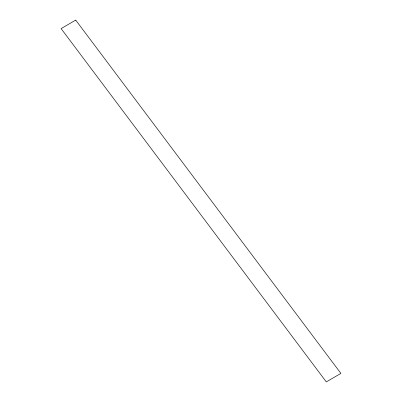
<?xml version="1.0" encoding="UTF-8"?>
<svg xmlns="http://www.w3.org/2000/svg" width="402" height="402" viewBox="0 0 402 402"><rect width="100%" height="100%" fill="white"/><g stroke="black" fill="none" stroke-linecap="round" stroke-linejoin="round"><path stroke-width="0.6" d="M75.702 20.1L61.099 28.602L326.298 381.9L340.901 373.398L75.702 20.1"/></g></svg>
